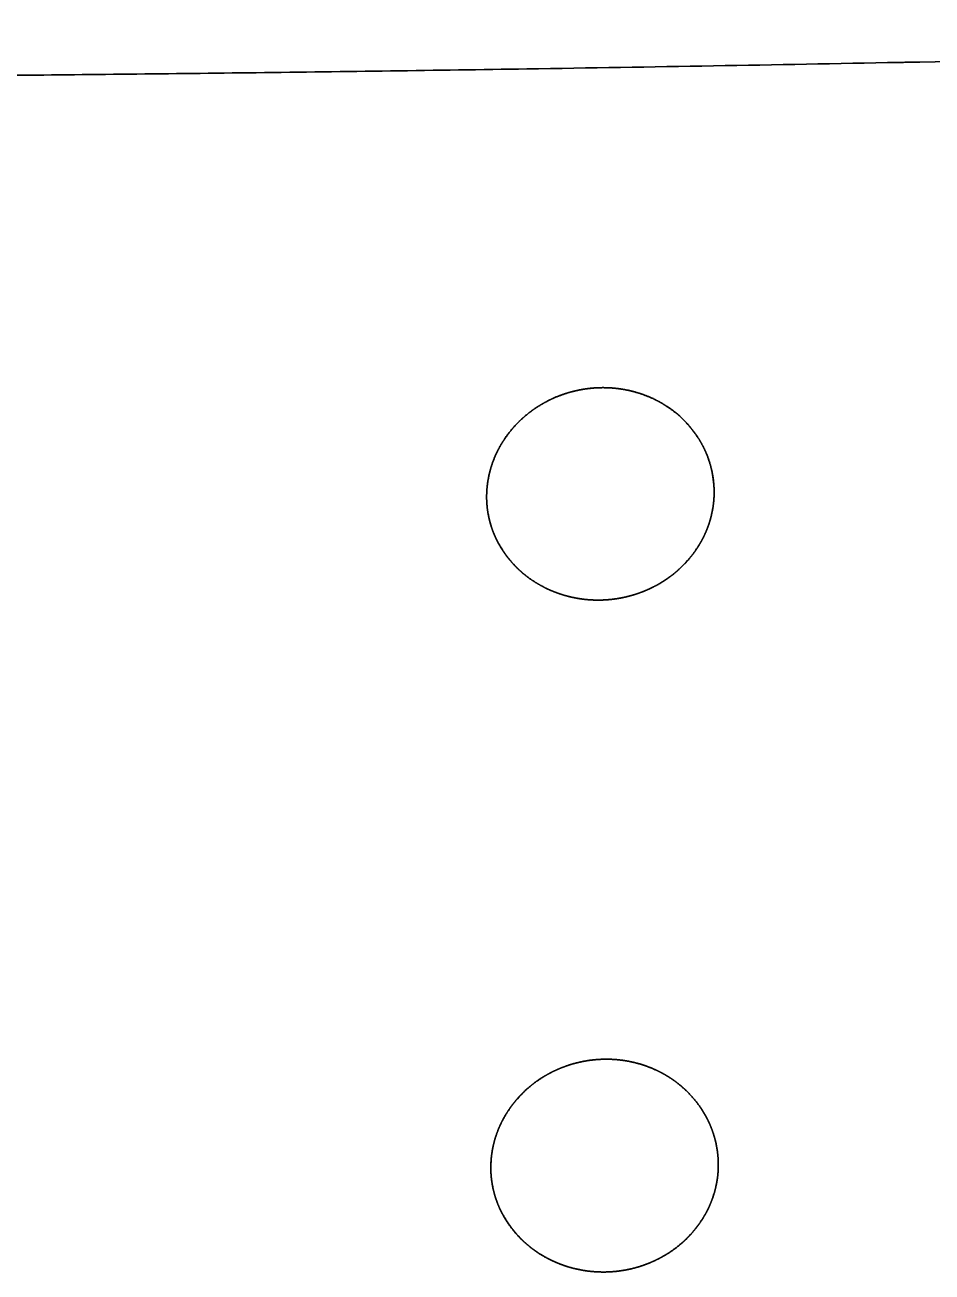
# Model space of a CAD drawing. Header units: millimetres. Extents: x 0 to 2809, y -1128 to 717.
# Drawn here: x 850.5 to 998.1, y 514.6 to 717.5 of the extents above; entities that cross this region are included whole.
import ezdxf

# ---------------------------------------------------------------- set-up
doc = ezdxf.new("R2010")
doc.units = ezdxf.units.MM
doc.layers.add('Blocks', color=7, linetype='Continuous')
doc.layers.add('Blocks$Inner', color=7, linetype='Continuous', lineweight=25, true_color=0x007f00)
doc.layers.add('Blocks$Outline', color=7, linetype='Continuous', lineweight=35, true_color=0xff3f3f)

# ---------------------------------------------------------------- blocks, each defined once
blk = doc.blocks.new('Balcony Lounge Bench w Arm Front')
at = {"layer": 'Blocks$Inner'}
for points, knots in [([(1236.887120311945, 717.2870996211786), (1225.267317590544, 716.9788683589504), (1213.644802445135, 716.6649492791003), (1202.013865640885, 716.3547333906972), (1178.782239544533, 715.735103528732), (1155.54465269663, 715.1246707800383), (1132.297271702573, 714.5350357559073), (1113.221652061093, 714.0512097784303), (1093.651998666464, 713.5697254509432), (1073.587414217538, 713.1010478465141), (1046.38177028417, 712.4655661569668), (1019.734923703349, 711.8888048074368), (993.6528505788556, 711.3830053055244), (993.3319271822256, 711.3767817628868), (993.0110012849655, 711.3705671803655), (992.6900729019217, 711.3643615859328), (972.6320522702554, 710.9766934314612), (952.4610228336787, 710.6218490880237), (932.1814940536133, 710.3071765283457), (917.2947819912843, 710.0761830057309), (902.6194123053829, 709.871120916865), (888.1575197986276, 709.692909067111), (874.1797986297861, 709.5206635920731), (860.575750361153, 709.3752683661296), (847.351155835011, 709.2519272835598), (847.1961005933044, 709.2504811385515), (847.041044819005, 709.2490375643683), (846.8859885185047, 709.2475965597696), (823.142221156817, 709.0269355620512), (799.1792883033668, 708.8648461915291), (775.4241437160126, 708.7617412919099), (754.6239236120746, 708.6714617064499), (733.6452264227628, 708.6249975124229), (712.8496366602558, 708.6246625319145)], [708.8279271934485, 708.8279271934485, 708.8279271934485, 708.8279271934485, 743.8933998740797, 743.8933998740797, 743.8933998740797, 813.9692769278035, 813.9692769278035, 813.9692769278035, 872.9392750968688, 872.9392750968688, 872.9392750968688, 953.1527063712934, 953.1527063712934, 953.1527063712934, 954.1182845534078, 954.1182845534078, 954.1182845534078, 1014.774209034223, 1014.774209034223, 1014.774209034223, 1058.878190319889, 1058.878190319889, 1058.878190319889, 1099.736773903261, 1099.736773903261, 1099.736773903261, 1100.202370743432, 1100.202370743432, 1100.202370743432, 1171.701614321663, 1171.701614321663, 1171.701614321663, 1234.280905030845, 1234.280905030845, 1234.280905030845, 1234.280905030845]), ([(962.6201213312961, 641.4269031019758), (962.620112157525, 641.976473085113), (962.592534754549, 642.5279796411851), (962.4794688927686, 643.6444758229118), (962.3931331718086, 644.2031340953508), (962.0508990897179, 645.8536592659548), (961.712075495936, 646.9222155761636), (961.0338995276361, 648.4802421955101), (960.7789541505772, 648.9921550888503), (960.2221148607096, 649.9794391542891), (959.9195165642777, 650.45689559335), (959.2671878076762, 651.3802598374423), (958.9174809470569, 651.826183227975), (958.1700223832268, 652.6858890153017), (957.7713072857987, 653.1005875685332), (956.5078382091378, 654.2896548480057), (955.5945900171973, 654.9914160279659), (954.1238201959168, 655.9118648223375), (953.6166830058173, 656.1964883303881), (952.5668315663897, 656.7206455178202), (952.0232057405774, 656.9602534928417), (950.3738332528483, 657.5954607009298), (949.2400678566664, 657.9137190833862), (947.4881726289095, 658.2348940507218), (946.8945681120895, 658.3158069328492), (945.6943958403463, 658.4227090317727), (945.0936086537586, 658.4482829520311), (944.4921260963783, 658.446361771712)], [177.1970611693083, 177.1970611693083, 177.1970611693083, 177.1970611693083, 178.9585203319024, 178.9585203319024, 180.7661941722061, 180.7661941722061, 184.3815418528133, 184.3815418528133, 186.1892156931169, 186.1892156931169, 187.9968895334206, 187.9968895334206, 189.804563373724, 189.804563373724, 191.6122372140276, 191.6122372140276, 195.2275848946351, 195.2275848946351, 197.0352587349388, 197.0352587349388, 198.8429325752426, 198.8429325752426, 202.45828025585, 202.45828025585, 204.2659540961537, 204.2659540961537, 206.0736279364574, 206.0736279364574, 206.0736279364574, 206.0736279364574]), ([(943.6317046031509, 623.8826343400215), (944.8732701527078, 623.8746161307645), (946.1061741294034, 623.981804159288), (947.3314027044653, 624.2050229370943), (947.9414266080166, 624.3161603958142), (948.5444296553469, 624.4553589308271), (949.1405958476971, 624.6226671426484), (949.7378977577355, 624.7902940825297), (950.3330737115502, 624.9880277123411), (950.9099722705214, 625.210442941112), (952.0607620986957, 625.6541139798428), (953.1526637592906, 626.1980521486257), (954.1873388857712, 626.8418088865328), (954.4459151351402, 627.0026904990627), (954.6999744230379, 627.1693038193589), (954.9495674451464, 627.3416500041494), (955.2000797548571, 627.5146309651464), (955.4470822559597, 627.6941361685676), (955.6878942639632, 627.8781794318274), (956.1675778178287, 628.2447829385128), (956.6261066520565, 628.6316471875361), (957.063947964798, 629.0388021213221), (957.9377065865883, 629.8513228301854), (958.7150442139427, 630.7303223733434), (959.3995258215145, 631.6758264328819), (959.5711447134017, 631.9128910335639), (959.7373920951468, 632.1550209967281), (959.8960545192022, 632.3989096218647), (960.0542892950289, 632.6421408857022), (960.2059051297001, 632.8884210439755), (960.3509749353216, 633.1377787117744), (960.639411986409, 633.633567549834), (960.9008415060016, 634.1394659422622), (961.1357532192524, 634.6556100648268), (961.3705409279028, 635.1714817265347), (961.5776040368146, 635.6948763507862), (961.7574073582218, 636.2259841007581), (961.8477714499131, 636.4929039164781), (961.931057576192, 636.7612477522489), (962.0073257680851, 637.0310610076194), (962.0837488095603, 637.3014220728619), (962.1534675289295, 637.5747034720989), (962.2156150088158, 637.847335984854), (962.4630354665896, 638.9327357666843), (962.5960867607828, 640.0229657640375), (962.6171730125898, 641.1200988453711), (962.619219206139, 641.2265637899654), (962.6201222178424, 641.3288419877572), (962.6201213312961, 641.4269031019758)], [147.1790415086671, 147.1790415086671, 147.1790415086671, 147.1790415086671, 150.9082826268252, 150.9082826268252, 150.9082826268252, 152.7676458240798, 152.7676458240798, 152.7676458240798, 154.639176519309, 154.639176519309, 154.639176519309, 158.3498728036855, 158.3498728036855, 158.3498728036855, 159.2788941778976, 159.2788941778976, 159.2788941778976, 160.2130611819632, 160.2130611819632, 160.2130611819632, 162.0696542812669, 162.0696542812669, 162.0696542812669, 165.7692183105517, 165.7692183105517, 165.7692183105517, 166.7007093679837, 166.7007093679837, 166.7007093679837, 167.6275428588669, 167.6275428588669, 167.6275428588669, 169.4696703578914, 169.4696703578914, 169.4696703578914, 171.3108484330057, 171.3108484330057, 171.3108484330057, 172.23650323621, 172.23650323621, 172.23650323621, 173.1660922924084, 173.1660922924084, 173.1660922924084, 176.8527274313451, 176.8527274313451, 176.8527274313451, 177.1970611693083, 177.1970611693083, 177.1970611693083, 177.1970611693083]), ([(925.6201081378385, 640.6882276780234), (925.6201287067597, 639.6816741232324), (925.7128197178754, 638.7020322352982), (925.8973598107877, 637.7314490187491), (925.9483930844435, 637.4630410098653), (926.0067606934608, 637.1943732018881), (926.0717559943987, 636.9287172813529), (926.13653808257, 636.6639328274177), (926.2081722403018, 636.4008001097209), (926.2866804757359, 636.139275287449), (926.4430230674916, 635.6184704534571), (926.6260423361637, 635.1058037254224), (926.8359620898009, 634.6010675283796), (927.0462105191946, 634.0955410552997), (927.282479214191, 633.6002849952929), (927.5450956449131, 633.1151218521263), (927.6772735110717, 632.8709336692773), (927.8158976738268, 632.6297523608082), (927.9610273173166, 632.3915437661053), (928.1064265263085, 632.1528927199688), (928.2589898045662, 631.9162818990771), (928.4171606762939, 631.6841959748999), (929.0475006920606, 630.7592908801162), (929.7706614581184, 629.8972703901491), (930.5903887024651, 629.0979863441535), (931.0015535266357, 628.697075569864), (931.4339665967927, 628.3152342569156), (931.8882107824938, 627.95246025503), (932.343050247011, 627.5892108443586), (932.8194855570146, 627.2455395989091), (933.3136791540965, 626.9246918851495), (934.3004640856598, 626.2840367023709), (935.3500587473536, 625.7376595734095), (936.4654192682574, 625.2872350223879), (937.0243696000689, 625.0615098442686), (937.6034446335798, 624.8592565394611), (938.1869375334936, 624.6862996658201), (938.769098034878, 624.5137377369756), (939.3603230574736, 624.3683961162824), (939.9608940904182, 624.2504862279857), (941.1665947558577, 624.0137714632292), (942.3897186804861, 623.8906546298422), (943.6317046031509, 623.8826343400215)], [117.7966424881412, 117.7966424881412, 117.7966424881412, 117.7966424881412, 121.1533149979701, 121.1533149979701, 121.1533149979701, 122.0844969982978, 122.0844969982978, 122.0844969982978, 123.0107064796649, 123.0107064796649, 123.0107064796649, 124.8546306990416, 124.8546306990416, 124.8546306990416, 126.7013993916289, 126.7013993916289, 126.7013993916289, 127.6311802219141, 127.6311802219141, 127.6311802219141, 128.5643502761902, 128.5643502761902, 128.5643502761902, 132.2701314173521, 132.2701314173521, 132.2701314173521, 134.131370356656, 134.131370356656, 134.131370356656, 135.9979400210498, 135.9979400210498, 135.9979400210498, 139.7140544171125, 139.7140544171125, 139.7140544171125, 141.5878027622876, 141.5878027622876, 141.5878027622876, 143.4486197938053, 143.4486197938053, 143.4486197938053, 147.1790415086671, 147.1790415086671, 147.1790415086671, 147.1790415086671]), ([(945.0169433421506, 549.1851700884945), (944.9033783217026, 549.1848094248514), (944.7897987283037, 549.183463444692), (944.6762046355907, 549.1811302184142), (944.1815996620244, 549.1709828164167), (943.6867193985527, 549.1421589386518), (942.5826782184231, 549.0357532640191), (941.9792013448714, 548.9489419816673), (940.1954173847625, 548.6082749331399), (939.0367372381334, 548.2744974462657), (937.3450731228113, 547.6118623067814), (936.7867440157097, 547.362411054346), (935.7090957104629, 546.8188233850997), (935.1872670889534, 546.523957127014), (934.1768984955743, 545.8890364052204), (933.6883595575018, 545.5489805290781), (932.744840040421, 544.8233099954559), (932.2888378121024, 544.4367401511226), (930.9795890388741, 543.2122312416213), (930.2047816944723, 542.3298253440626), (929.1840438285326, 540.9107316739064), (928.8675510223948, 540.4216681317048), (928.4293153712679, 539.663410769761), (928.2889695779122, 539.4058057810253), (928.0228864886922, 538.8864319451932), (927.897134240342, 538.6247526032384), (927.30411448003, 537.3065747270957), (926.9430536311411, 536.2210125423262), (926.6326889278607, 534.8252854853199), (926.5777274562606, 534.5441839038467), (926.4822691409681, 533.9779967014474), (926.4417211711516, 533.692232514808), (926.3431516787605, 532.837540776567), (926.307665474149, 532.2692125292815), (926.3008924374299, 531.6426033818716), (926.3005703663366, 531.5829337969117), (926.3005718280183, 531.5232796638011)], [131.0938621494744, 131.0938621494744, 131.0938621494744, 131.0938621494744, 131.5909442456591, 131.5909442456591, 131.5909442456591, 133.7508921709843, 133.7508921709843, 136.4069073944604, 136.4069073944604, 141.7189378414126, 141.7189378414126, 144.3749530648886, 144.3749530648886, 147.0309682883647, 147.0309682883647, 149.686983511841, 149.686983511841, 152.3429987353171, 152.3429987353171, 157.6550291822692, 157.6550291822692, 160.3110444057453, 160.3110444057453, 161.6390520174837, 161.6390520174837, 162.9670596292218, 162.9670596292218, 168.279090076174, 168.279090076174, 169.607097687912, 169.607097687912, 170.93510529965, 170.93510529965, 173.5911205231261, 173.5911205231261, 173.8707423564457, 173.8707423564457, 173.8707423564457, 173.8707423564457]), ([(944.5170400447423, 514.5584141012514), (945.7589501724397, 514.5530203469971), (946.989982915391, 514.6629479276162), (948.2111945282231, 514.8885559809787), (948.8192575940484, 515.0008902588052), (949.4197894427089, 515.14119402703), (950.0129915373727, 515.3094627891405), (950.6073114194187, 515.4780486248055), (951.1989315433857, 515.6765823501482), (951.7719439819193, 515.8996102994643), (952.9150214784822, 516.3445190184066), (953.9977680499978, 516.888975624679), (955.0220741179, 517.5322704546743), (955.278105789821, 517.6930659981372), (955.5295626119332, 517.8595408605397), (955.7764979008643, 518.0316933356953), (956.0243249550367, 518.2044675105462), (956.2686158328397, 518.3837377826239), (956.5066532967321, 518.5674677476636), (956.9807982072234, 518.9334379878164), (957.4336815873612, 519.319485455555), (957.8657788246273, 519.7256262614683), (958.7281849166611, 520.5362269203906), (959.494293930944, 521.4129216205511), (960.1675735140088, 522.3556785202127), (960.3364141205748, 522.592096868233), (960.4998792870574, 522.8335568650291), (960.6558135501982, 523.0767957761018), (960.8113245443456, 523.3193744378732), (960.9602504567847, 523.5650120007922), (961.1026581393344, 523.8137350596953), (961.3858126798987, 524.3082804536716), (961.6421299520771, 524.8130471517252), (961.8720424325766, 525.3281535840943), (962.1018385538591, 525.8429993199461), (962.3040936843863, 526.3655704639132), (962.4792008017721, 526.8960308935457), (962.567204355917, 527.1626243012724), (962.6481698992138, 527.4307067154114), (962.7221470065742, 527.7003189878524), (962.7962820878965, 527.9705070021591), (962.8637299535949, 528.2436774414527), (962.9236486609407, 528.516281706532), (963.1621649295812, 529.6014278153561), (963.2868903807612, 530.6929227812361), (963.2995241996578, 531.792496906528), (963.3001316817463, 531.8453686146822), (963.300582839096, 531.9067882998934), (963.3005824378379, 531.9767375251286)], [203.3456058875158, 203.3456058875158, 203.3456058875158, 203.3456058875158, 207.0677079222111, 207.0677079222111, 207.0677079222111, 208.9236328262206, 208.9236328262206, 208.9236328262206, 210.7915930610918, 210.7915930610918, 210.7915930610918, 214.4954930545115, 214.4954930545115, 214.4954930545115, 215.4229693630836, 215.4229693630836, 215.4229693630836, 216.3555600668788, 216.3555600668788, 216.3555600668788, 218.2089013692731, 218.2089013692731, 218.2089013692731, 221.9026461156636, 221.9026461156636, 221.9026461156636, 222.832761019943, 222.832761019943, 222.832761019943, 223.7582317841261, 223.7582317841261, 223.7582317841261, 225.5977526837323, 225.5977526837323, 225.5977526837323, 227.4363677526957, 227.4363677526957, 227.4363677526957, 228.3607125617644, 228.3607125617644, 228.3607125617644, 229.2890706838239, 229.2890706838239, 229.2890706838239, 232.9706643167546, 232.9706643167546, 232.9706643167546, 233.1766314219879, 233.1766314219879, 233.1766314219879, 233.1766314219879]), ([(926.3005718280183, 531.5232796638011), (926.300597533871, 530.4891066506207), (926.4011034401046, 529.4650360337473), (926.6020791992232, 528.4492836916143), (926.6553647377877, 528.1799730501771), (926.7160355760097, 527.9102798571148), (926.7833377320785, 527.6436131974988), (926.8504313768208, 527.3777727078195), (926.9244064520462, 527.1135381490967), (927.0052933894622, 526.8508663168759), (927.1663408111817, 526.3278817326172), (927.3541751864141, 525.8128996533778), (927.5690785346924, 525.3057192375272), (927.7842619930816, 524.7978777507014), (928.0255737317748, 524.3002409034743), (928.2933876975112, 523.8126395448344), (928.4281553437577, 523.567271879896), (928.569395110866, 523.324908967119), (928.7171709984541, 523.0855176130317), (928.8652525162579, 522.8456311495465), (929.0206242520617, 522.6076579360379), (929.1815349192293, 522.3743568483951), (929.8228677757397, 521.4445014472549), (930.5571711918637, 520.5780368792657), (931.3882842014536, 519.7748530504978), (931.8049951668181, 519.372145470672), (932.2428882853237, 518.9887122195869), (932.7025353601675, 518.6245507462954), (932.9332182391372, 518.4417891849516), (933.1700421587993, 518.263436458743), (933.4108155149552, 518.0912016081347), (933.6506061326036, 517.9196697498446), (933.8950861194098, 517.7535973619451), (934.1443208809033, 517.5929941499708), (935.1414578195509, 516.9504537829271), (936.2004136078685, 516.403294546777), (937.3239011750265, 515.9530083954414), (937.8869012474352, 515.7273618077816), (938.4696482184663, 515.5254521087045), (939.0563814648158, 515.3530282359425), (939.6418035076422, 515.1809896878476), (940.2358393238464, 515.0363824473097), (940.8387478657896, 514.9193707488012), (942.0490355308575, 514.6844797072554), (943.2746977792813, 514.5638091179426), (944.5170400447423, 514.5584141012514)], [173.8707423564457, 173.8707423564457, 173.8707423564457, 173.8707423564457, 177.3652081411983, 177.3652081411983, 177.3652081411983, 178.2951359989609, 178.2951359989609, 178.2951359989609, 179.2201964525707, 179.2201964525707, 179.2201964525707, 181.0614483767524, 181.0614483767524, 181.0614483767524, 182.9050565701369, 182.9050565701369, 182.9050565701369, 183.8330749153241, 183.8330749153241, 183.8330749153241, 184.7648435012183, 184.7648435012183, 184.7648435012183, 188.464669580953, 188.464669580953, 188.464669580953, 190.3222544341338, 190.3222544341338, 190.3222544341338, 191.2563885686653, 191.2563885686653, 191.2563885686653, 192.1852319993178, 192.1852319993178, 192.1852319993178, 195.8945895959261, 195.8945895959261, 195.8945895959261, 197.7648149984549, 197.7648149984549, 197.7648149984549, 199.6222580980067, 199.6222580980067, 199.6222580980067, 203.3456058875158, 203.3456058875158, 203.3456058875158, 203.3456058875158])]:
    blk.add_open_spline(points, degree=3, knots=knots, dxfattribs=at)
for points, weights, knots in [([(944.4921260963783, 658.446361771712), (944.2932502052591, 658.4457339590086), (944.094297499949, 658.4420957754782), (943.8952683939788, 658.4354338532503), (943.2933956167799, 658.4153019601181), (942.6887760139289, 658.367294552525), (941.4898413873198, 658.2165683955391), (940.8969789080475, 658.1142073968986), (939.142005200858, 657.7294401973559), (938.0010116288868, 657.3689982880569), (936.3328565943884, 656.6675567701895), (935.7873700336895, 656.4080145765474), (934.7337243366892, 655.8457621558446), (934.2232382497205, 655.5422035768643), (933.234438361138, 654.8909032132651), (932.7563215936862, 654.5432431376939), (931.8318771014492, 653.8022083212309), (931.3844758312298, 653.4074443516402), (930.1124320780982, 652.1724926206407), (929.3594136689862, 651.2848915674913), (928.3680559359964, 649.8598096632195), (928.060885304647, 649.3690202393009), (927.4942401449553, 648.3544932775876), (927.2379704568557, 647.8360234539978), (926.5545244417481, 646.2619915562318), (926.2096166028678, 645.1823478667029), (925.8584890599195, 643.5171750521549), (925.7692659677377, 642.9514943685208), (925.6508793545545, 641.8258057491985), (925.6212048134075, 641.2644011711927), (925.6201081378385, 640.6882276780234)], [1, 0.999999999998977, 0.999999999998971, 1, 1, 1, 1, 1, 1, 1, 1, 1, 1, 1, 1, 1, 1, 1, 1, 1, 1, 1, 1, 1, 1, 1, 1, 1, 1, 1, 1], [206.0736279364574, 206.0736279364574, 206.0736279364574, 206.0736279364574, 206.6728964836983, 206.6728964836983, 206.6728964836983, 208.4804131401336, 208.4804131401336, 210.2879297965689, 210.2879297965689, 213.9029631094396, 213.9029631094396, 215.7104797658748, 215.7104797658748, 217.5179964223101, 217.5179964223101, 219.3255130787454, 219.3255130787454, 221.1330297351806, 221.1330297351806, 224.7480630480511, 224.7480630480511, 226.5555797044863, 226.5555797044863, 228.3630963609214, 228.3630963609214, 231.978129673792, 231.978129673792, 233.7856463302272, 233.7856463302272, 235.5931629866621, 235.5931629866621, 235.5931629866621, 235.5931629866621]), ([(963.3005824378411, 531.9767375251272), (963.3005793975128, 532.483180062009), (963.2773212399788, 532.990723485214), (963.2301734494652, 533.4993825238195), (963.2036225317775, 533.7858299717469), (963.1694526327796, 534.0723814361819), (963.1280821854815, 534.3561258759444), (963.0867117381822, 534.6398703156092), (963.038077701206, 534.9215964032072), (962.9822978920207, 535.2013345374457), (962.7591786553694, 536.3202870734733), (962.4227432945329, 537.4077108737803), (961.9722146487773, 538.4632746659631), (961.746950326136, 538.9910565614773), (961.4913249838531, 539.5134190642674), (961.2113218162403, 540.0177509778822), (960.931318648836, 540.5220828911196), (960.6266887262224, 541.0098235651849), (960.2979993617131, 541.4813517964261), (959.6406206334751, 542.4244082578132), (958.8877105370648, 543.3030858605239), (958.0353630762552, 544.1147854437867), (957.183015616815, 544.92648502576), (956.2575599733516, 545.6457885045261), (955.2647690847914, 546.2740770924974), (954.7683736411238, 546.5882213861248), (954.2547864032373, 546.8796653665812), (953.723623737254, 547.147922630454), (953.1924610716866, 547.4161798941241), (952.6413764710242, 547.6618960338686), (952.084045374454, 547.8790001918233), (950.969383182505, 548.3132085072681), (949.8208117779368, 548.6393703020233), (948.6386546415475, 548.8587485034002), (948.0475760739097, 548.9684376039886), (947.4470393769392, 549.051330888947), (946.8398282198198, 549.1061191191535), (946.2326170564368, 549.1609073499172), (945.624987681997, 549.1871194891453), (945.0169433421506, 549.1851700884945)], [1.000000123633748, 1.000000123889416, 1.000000124154154, 1.00000012442888, 1.00000012458359, 1.00000012474136, 1.00000012490067, 1.00000012505998, 1.00000012522125, 1.00000012538456, 1.00000012603779, 1.00000012672345, 1.00000012744696, 1.00000012780871, 1.00000012818199, 1.00000012855825, 1.00000012893452, 1.0000001293146, 1.00000012969857, 1.00000013046652, 1.00000013125019, 1.0000001320491, 1.00000013284801, 1.00000013363726, 1.00000013441041, 1.00000013479699, 1.0000001351797, 1.00000013555763, 1.00000013593556, 1.00000013631008, 1.00000013667097, 1.00000013739274, 1.00000013806742, 1.00000013868708, 1.00000013899691, 1.00000013929336, 1.00000013957331, 1.00000009306844, 1.00000004654425, 1], [233.1766314219879, 233.1766314219879, 233.1766314219879, 233.1766314219879, 234.7978077003327, 234.7978077003327, 234.7978077003327, 235.7161207925209, 235.7161207925209, 235.7161207925209, 236.6291300396805, 236.6291300396805, 236.6291300396805, 240.2716340150955, 240.2716340150955, 240.2716340150955, 242.1070325928261, 242.1070325928261, 242.1070325928261, 243.9299323737447, 243.9299323737447, 243.9299323737447, 247.5814207297554, 247.5814207297554, 247.5814207297554, 251.2337014326451, 251.2337014326451, 251.2337014326451, 253.0546632957831, 253.0546632957831, 253.0546632957831, 254.8888862293919, 254.8888862293919, 254.8888862293919, 258.5279108386918, 258.5279108386918, 258.5279108386918, 260.3562706171276, 260.3562706171276, 260.3562706171276, 262.1877242989489, 262.1877242989489, 262.1877242989489, 262.1877242989489])]:
    blk.add_rational_spline(points, weights, degree=3, knots=knots, dxfattribs=at)
at = {"layer": 'Blocks$Outline'}
blk.add_open_spline([(1274.237480637985, 546.6535280076241), (1273.576700281872, 600.7155550909774), (1272.915919925767, 654.7775821743198), (1272.255139569654, 708.8396092576768), (1272.252255719752, 709.1090895391244), (1272.246516830044, 709.6434580004789), (1272.238041294975, 710.4267743295168), (1272.22974487946, 711.1871242600027), (1272.221673112141, 711.9202199090505), (1272.21387044829, 712.621641953825), (1272.206379407737, 713.2880985647789), (1272.199241993872, 713.9152145890766), (1272.192494450788, 714.4999405941926), (1272.186175907565, 715.0399680640112), (1272.180320420852, 715.5308608945998), (1272.174954389706, 715.9712570197444), (1272.170112041389, 716.3593552614257), (1272.165819108355, 716.6915624403482), (1272.162093659277, 716.9673969430551), (1272.158963687587, 717.1849840188261), (1272.156445079254, 717.342614442452), (1272.155181903934, 717.4071952535378), (1272.153882726205, 717.4482015464091), (1266.311503334298, 717.4655527230498), (1260.470209064308, 717.464236379692), (1254.629381285144, 717.4568768156678), (1251.616859177531, 717.4530658546391), (1248.823127789259, 717.4608354707452), (1245.810148908564, 717.43745464323), (1242.841448928561, 717.4144027045659), (1239.841674858111, 717.3654716849232), (1236.887120311945, 717.2870996211786), (1225.267317590544, 716.9788683589504), (1213.644802445135, 716.6649492791003), (1202.013865640885, 716.3547333906972), (1178.782239544533, 715.735103528732), (1155.54465269663, 715.1246707800383), (1132.297271702573, 714.5350357559073), (1113.221652061093, 714.0512097784303), (1093.651998666464, 713.5697254509432), (1073.587414217538, 713.1010478465141), (1046.38177028417, 712.4655661569668), (1019.734923703349, 711.8888048074368), (993.6528505788556, 711.3830053055244), (993.3319271822256, 711.3767817628868), (993.0110012849655, 711.3705671803655), (992.6900729019217, 711.3643615859328), (972.6320522702554, 710.9766934314612), (952.4610228336787, 710.6218490880237), (932.1814940536133, 710.3071765283457), (917.2947819912843, 710.0761830057309), (902.6194123053829, 709.871120916865), (888.1575197986276, 709.692909067111), (874.1797986297861, 709.5206635920731), (860.575750361153, 709.3752683661296), (847.351155835011, 709.2519272835598), (847.1961005933044, 709.2504811385515), (847.041044819005, 709.2490375643683), (846.8859885185047, 709.2475965597696), (823.142221156817, 709.0269355620512), (799.1792883033668, 708.8648461915291), (775.4241437160126, 708.7617412919099), (754.6239236120746, 708.6714617064499), (733.6452264227628, 708.6249975124229), (712.8496366602558, 708.6246625319145), (692.0540468977488, 708.6249975124229), (671.0753497084406, 708.6714617064499), (650.2751296044989, 708.7617412919099), (626.5199850171448, 708.8648461915291), (602.5570521636946, 709.0269355620512), (578.8132848020068, 709.2475965597696), (578.6582285015065, 709.2490375643683), (578.5031727272071, 709.2504811385515), (578.3481174855006, 709.2519272835598), (565.1235229593585, 709.3752683661296), (551.5194746907255, 709.5206635920731), (537.541753521884, 709.692909067111), (523.0798610151287, 709.871120916865), (508.4044913292273, 710.0761830057309), (493.5177792668983, 710.3071765283457), (473.2382504868328, 710.6218490880237), (453.0672210502562, 710.9766934314612), (433.0092004185935, 711.3643615859328), (432.6882720355461, 711.3705671803655), (432.3673461382859, 711.3767817628868), (432.046422741656, 711.3830053055244), (405.9643496171666, 711.8888048074368), (379.3175030363418, 712.4655661569668), (352.1118591029735, 713.1010478465141), (332.0472746540472, 713.5697254509432), (312.4776212594188, 714.0512097784303), (293.402001617942, 714.5350357559073), (270.1546206238818, 715.1246707800383), (246.9170337759788, 715.735103528732), (223.6854076796262, 716.3547333906972), (212.0544708753769, 716.6649492791003), (200.4319557299677, 716.9788683589504), (188.8121530085664, 717.2870996211786), (185.8575984624003, 717.3654716849232), (182.857824391951, 717.4144027045659), (179.8891244119477, 717.43745464323), (176.8761455312524, 717.4608354707452), (174.0824141429803, 717.4530658546391), (171.069892035368, 717.4568768156678), (165.2290642562039, 717.464236379692), (159.3877699862169, 717.4655527230498), (153.5453905943104, 717.4482015464091), (153.5440914165774, 717.4071952535378), (153.5428282412577, 717.342614442452), (153.5403096329246, 717.1849840188261), (153.5371796612344, 716.9673969430551), (153.5334542121564, 716.6915624403482), (153.5291612791225, 716.3593552614257), (153.5243189308057, 715.9712570197444), (153.5189528996634, 715.5308608945998), (153.5130974129497, 715.0399680640112), (153.506778869727, 714.4999405941926), (153.5000313266428, 713.9152145890766), (153.4928939127749, 713.2880985647789), (153.4854028722257, 712.621641953825), (153.4776002083709, 711.9202199090505), (153.4695284410518, 711.1871242600027), (153.4612320255364, 710.4267743295168), (153.4527564904711, 709.6434580004789), (153.4470176007599, 709.1090895391244), (153.4441337508579, 708.8396092576768), (152.7833533947487, 654.7775821743235), (152.1225730386395, 600.7155550909702), (151.4617926825267, 546.6535280076168)], degree=3, knots=[489.1435868576591, 489.1435868576591, 489.1435868576591, 489.1435868576591, 656.5378790012626, 656.5378790012626, 656.5378790012626, 657.5378790012626, 658.5378790012626, 659.5378790012626, 660.5378790012626, 661.5378790012626, 662.5378790012626, 663.5378790012626, 664.5378790012626, 665.5378790012626, 666.5378790012626, 667.5378790012626, 668.5378790012626, 669.5378790012626, 670.5378790012626, 671.5378790012626, 672.5378790012626, 673.5378790012626, 673.5378790012626, 673.5378790012626, 691.0616532733974, 691.0616532733974, 691.0616532733974, 699.8823301364711, 699.8823301364711, 699.8823301364711, 708.8279271934485, 708.8279271934485, 708.8279271934485, 743.8933998740797, 743.8933998740797, 743.8933998740797, 813.9692769278035, 813.9692769278035, 813.9692769278035, 872.9392750968688, 872.9392750968688, 872.9392750968688, 953.1527063712934, 953.1527063712934, 953.1527063712934, 954.1182845534078, 954.1182845534078, 954.1182845534078, 1014.774209034223, 1014.774209034223, 1014.774209034223, 1058.878190319889, 1058.878190319889, 1058.878190319889, 1099.736773903261, 1099.736773903261, 1099.736773903261, 1100.202370743432, 1100.202370743432, 1100.202370743432, 1171.701614321663, 1171.701614321663, 1171.701614321663, 1234.280905030845, 1234.280905030845, 1234.280905030845, 1296.860195740027, 1296.860195740027, 1296.860195740027, 1368.359439318258, 1368.359439318258, 1368.359439318258, 1368.825036158428, 1368.825036158428, 1368.825036158428, 1409.683619741801, 1409.683619741801, 1409.683619741801, 1453.787601027467, 1453.787601027467, 1453.787601027467, 1514.443525508282, 1514.443525508282, 1514.443525508282, 1515.409103690396, 1515.409103690396, 1515.409103690396, 1595.622534964821, 1595.622534964821, 1595.622534964821, 1654.592533133886, 1654.592533133886, 1654.592533133886, 1724.66841018761, 1724.66841018761, 1724.66841018761, 1759.733882868241, 1759.733882868241, 1759.733882868241, 1768.679479925219, 1768.679479925219, 1768.679479925219, 1777.500156788293, 1777.500156788293, 1777.500156788293, 1795.023931060427, 1795.023931060427, 1795.023931060427, 1796.023931060427, 1797.023931060427, 1798.023931060427, 1799.023931060427, 1800.023931060427, 1801.023931060427, 1802.023931060427, 1803.023931060427, 1804.023931060427, 1805.023931060427, 1806.023931060427, 1807.023931060427, 1808.023931060427, 1809.023931060427, 1810.023931060427, 1811.023931060427, 1812.023931060427, 1812.023931060427, 1812.023931060427, 1979.418223204042, 1979.418223204042, 1979.418223204042, 1979.418223204042], dxfattribs=at)
for points, weights, knots in [([(925.6201081378422, 640.6882276780234), (925.6212048134075, 641.2644011711927), (925.6508793545545, 641.8258057491985), (925.7692659677377, 642.9514943685208), (925.8584890599195, 643.5171750521549), (926.2096166028678, 645.1823478667029), (926.5545244417481, 646.2619915562318), (927.2379704568557, 647.8360234539978), (927.4942401449553, 648.3544932775876), (928.060885304647, 649.3690202393009), (928.3680559359964, 649.8598096632195), (929.3594136689862, 651.2848915674913), (930.1124320780982, 652.1724926206407), (931.3844758312298, 653.4074443516402), (931.8318771014492, 653.8022083212309), (932.7563215936862, 654.5432431376939), (933.234438361138, 654.8909032132651), (934.2232382497205, 655.5422035768643), (934.7337243366892, 655.8457621558446), (935.7873700336895, 656.4080145765474), (936.3328565943884, 656.6675567701895), (938.0010116288868, 657.3689982880569), (939.142005200858, 657.7294401973559), (940.8969789080475, 658.1142073968986), (941.4898413873198, 658.2165683955391), (942.6887760139289, 658.367294552525), (943.2933956167799, 658.4153019601181), (943.8952683939788, 658.4354338532503), (944.094297499949, 658.4420957754782), (944.2932502052591, 658.4457339590086), (944.4921260963783, 658.446361771712), (945.0936086537586, 658.4482829520311), (945.6943958403463, 658.4227090317727), (946.8945681120895, 658.3158069328492), (947.4881726289095, 658.2348940507218), (949.2400678566664, 657.9137190833862), (950.3738332528483, 657.5954607009298), (952.0232057405774, 656.9602534928417), (952.5668315663897, 656.7206455178202), (953.6166830058173, 656.1964883303881), (954.1238201959168, 655.9118648223375), (955.5945900171973, 654.9914160279659), (956.5078382091378, 654.2896548480057), (957.7713072857987, 653.1005875685332), (958.1700223832268, 652.6858890153017), (958.9174809470569, 651.826183227975), (959.2671878076762, 651.3802598374423), (959.9195165642777, 650.45689559335), (960.2221148607096, 649.9794391542891), (960.7789541505772, 648.9921550888503), (961.0338995276361, 648.4802421955101), (961.712075495936, 646.9222155761636), (962.0508990897179, 645.8536592659548), (962.3931331718086, 644.2031340953508), (962.4794688927686, 643.6444758229118), (962.592534754549, 642.5279796411851), (962.620112157525, 641.976473085113), (962.6201213312961, 641.4269031019758), (962.6201222178424, 641.3288419877572), (962.619219206139, 641.2265637899654), (962.6171730125898, 641.1200988453711), (962.5960867607828, 640.0229657640375), (962.4630354665896, 638.9327357666843), (962.2156150088158, 637.847335984854), (962.1534675289295, 637.5747034720989), (962.0837488095603, 637.3014220728619), (962.0073257680851, 637.0310610076194), (961.931057576192, 636.7612477522489), (961.8477714499131, 636.4929039164781), (961.7574073582218, 636.2259841007581), (961.5776040368146, 635.6948763507862), (961.3705409279028, 635.1714817265347), (961.1357532192524, 634.6556100648268), (960.9008415060016, 634.1394659422622), (960.639411986409, 633.633567549834), (960.3509749353216, 633.1377787117744), (960.2059051297001, 632.8884210439755), (960.0542892950289, 632.6421408857022), (959.8960545192022, 632.3989096218647), (959.7373920951468, 632.1550209967281), (959.5711447134017, 631.9128910335639), (959.3995258215145, 631.6758264328819), (958.7150442139427, 630.7303223733434), (957.9377065865883, 629.8513228301854), (957.063947964798, 629.0388021213221), (956.6261066520565, 628.6316471875361), (956.1675778178287, 628.2447829385128), (955.6878942639632, 627.8781794318274), (955.4470822559597, 627.6941361685676), (955.2000797548571, 627.5146309651464), (954.9495674451464, 627.3416500041494), (954.6999744230379, 627.1693038193589), (954.4459151351402, 627.0026904990627), (954.1873388857712, 626.8418088865328), (953.1526637592906, 626.1980521486257), (952.0607620986957, 625.6541139798428), (950.9099722705214, 625.210442941112), (950.3330737115502, 624.9880277123411), (949.7378977577355, 624.7902940825297), (949.1405958476971, 624.6226671426484), (948.5444296553469, 624.4553589308271), (947.9414266080166, 624.3161603958142), (947.3314027044653, 624.2050229370943), (946.1061741294034, 623.981804159288), (944.8732701527078, 623.8746161307645), (943.6317046031509, 623.8826343400215), (942.3897186804861, 623.8906546298422), (941.1665947558577, 624.0137714632292), (939.9608940904182, 624.2504862279857), (939.3603230574736, 624.3683961162824), (938.769098034878, 624.5137377369756), (938.1869375334936, 624.6862996658201), (937.6034446335798, 624.8592565394611), (937.0243696000689, 625.0615098442686), (936.4654192682574, 625.2872350223879), (935.3500587473536, 625.7376595734095), (934.3004640856598, 626.2840367023709), (933.3136791540965, 626.9246918851495), (932.8194855570146, 627.2455395989091), (932.343050247011, 627.5892108443586), (931.8882107824938, 627.95246025503), (931.4339665967927, 628.3152342569156), (931.0015535266357, 628.697075569864), (930.5903887024651, 629.0979863441535), (929.7706614581184, 629.8972703901491), (929.0475006920606, 630.7592908801162), (928.4171606762939, 631.6841959748999), (928.2589898045662, 631.9162818990771), (928.1064265263085, 632.1528927199688), (927.9610273173166, 632.3915437661053), (927.8158976738268, 632.6297523608082), (927.6772735110717, 632.8709336692773), (927.5450956449131, 633.1151218521263), (927.282479214191, 633.6002849952929), (927.0462105191946, 634.0955410552997), (926.8359620898009, 634.6010675283796), (926.6260423361637, 635.1058037254224), (926.4430230674916, 635.6184704534571), (926.2866804757359, 636.139275287449), (926.2081722403018, 636.4008001097209), (926.13653808257, 636.6639328274177), (926.0717559943987, 636.9287172813529), (926.0067606934608, 637.1943732018881), (925.9483930844435, 637.4630410098653), (925.8973598107877, 637.7314490187491), (925.7128197178754, 638.7020322352982), (925.6201287067597, 639.6816741232324), (925.6201081378422, 640.6882276780234)], [1, 1, 1, 1, 1, 1, 1, 1, 1, 1, 1, 1, 1, 1, 1, 1, 1, 1, 1, 1, 1, 1, 1, 1, 1, 1, 1, 1, 0.999999999998971, 0.999999999998977, 1, 1, 1, 1, 1, 1, 1, 1, 1, 1, 1, 1, 1, 1, 1, 1, 1, 1, 1, 1, 1, 1, 1, 1, 1, 1, 1, 1, 1, 1, 1, 1, 1, 1, 1, 1, 1, 1, 1, 1, 1, 1, 1, 1, 1, 1, 1, 1, 1, 1, 1, 1, 1, 1, 1, 1, 1, 1, 1, 1, 1, 1, 1, 1, 1, 1, 1, 1, 1, 1, 1, 1, 1, 1, 1, 1, 1, 1, 1, 1, 1, 1, 1, 1, 1, 1, 1, 1, 1, 1, 1, 1, 1, 1, 1, 1, 1, 1, 1, 1, 1, 1, 1, 1, 1, 1, 1, 1, 1, 1, 1, 1, 1, 1, 1, 1, 1, 1], [-235.5931629866621, -235.5931629866621, -235.5931629866621, -235.5931629866621, -233.7856463302272, -233.7856463302272, -231.978129673792, -231.978129673792, -228.3630963609214, -228.3630963609214, -226.5555797044863, -226.5555797044863, -224.7480630480511, -224.7480630480511, -221.1330297351806, -221.1330297351806, -219.3255130787454, -219.3255130787454, -217.5179964223101, -217.5179964223101, -215.7104797658748, -215.7104797658748, -213.9029631094396, -213.9029631094396, -210.2879297965689, -210.2879297965689, -208.4804131401336, -208.4804131401336, -206.6728964836983, -206.6728964836983, -206.6728964836983, -206.0736279364574, -206.0736279364574, -206.0736279364574, -204.2659540961537, -204.2659540961537, -202.45828025585, -202.45828025585, -198.8429325752426, -198.8429325752426, -197.0352587349388, -197.0352587349388, -195.2275848946351, -195.2275848946351, -191.6122372140276, -191.6122372140276, -189.804563373724, -189.804563373724, -187.9968895334206, -187.9968895334206, -186.1892156931169, -186.1892156931169, -184.3815418528133, -184.3815418528133, -180.7661941722061, -180.7661941722061, -178.9585203319024, -178.9585203319024, -177.1970611693083, -177.1970611693083, -177.1970611693083, -176.8527274313451, -176.8527274313451, -176.8527274313451, -173.1660922924084, -173.1660922924084, -173.1660922924084, -172.23650323621, -172.23650323621, -172.23650323621, -171.3108484330057, -171.3108484330057, -171.3108484330057, -169.4696703578914, -169.4696703578914, -169.4696703578914, -167.6275428588669, -167.6275428588669, -167.6275428588669, -166.7007093679837, -166.7007093679837, -166.7007093679837, -165.7692183105517, -165.7692183105517, -165.7692183105517, -162.0696542812669, -162.0696542812669, -162.0696542812669, -160.2130611819632, -160.2130611819632, -160.2130611819632, -159.2788941778976, -159.2788941778976, -159.2788941778976, -158.3498728036855, -158.3498728036855, -158.3498728036855, -154.639176519309, -154.639176519309, -154.639176519309, -152.7676458240798, -152.7676458240798, -152.7676458240798, -150.9082826268252, -150.9082826268252, -150.9082826268252, -147.1790415086671, -147.1790415086671, -147.1790415086671, -143.4486197938053, -143.4486197938053, -143.4486197938053, -141.5878027622876, -141.5878027622876, -141.5878027622876, -139.7140544171125, -139.7140544171125, -139.7140544171125, -135.9979400210498, -135.9979400210498, -135.9979400210498, -134.131370356656, -134.131370356656, -134.131370356656, -132.2701314173521, -132.2701314173521, -132.2701314173521, -128.5643502761902, -128.5643502761902, -128.5643502761902, -127.6311802219141, -127.6311802219141, -127.6311802219141, -126.7013993916289, -126.7013993916289, -126.7013993916289, -124.8546306990416, -124.8546306990416, -124.8546306990416, -123.0107064796649, -123.0107064796649, -123.0107064796649, -122.0844969982978, -122.0844969982978, -122.0844969982978, -121.1533149979701, -121.1533149979701, -121.1533149979701, -117.7966424881412, -117.7966424881412, -117.7966424881412, -117.7966424881412]), ([(945.0169433421506, 549.1851700884945), (945.624987681997, 549.1871194891453), (946.2326170564368, 549.1609073499172), (946.8398282198198, 549.1061191191535), (947.4470393769392, 549.051330888947), (948.0475760739097, 548.9684376039886), (948.6386546415475, 548.8587485034002), (949.8208117779368, 548.6393703020233), (950.969383182505, 548.3132085072681), (952.084045374454, 547.8790001918233), (952.6413764710242, 547.6618960338686), (953.1924610716866, 547.4161798941241), (953.723623737254, 547.147922630454), (954.2547864032373, 546.8796653665812), (954.7683736411238, 546.5882213861248), (955.2647690847914, 546.2740770924974), (956.2575599733516, 545.6457885045261), (957.183015616815, 544.92648502576), (958.0353630762552, 544.1147854437867), (958.8877105370648, 543.3030858605239), (959.6406206334751, 542.4244082578132), (960.2979993617131, 541.4813517964261), (960.6266887262224, 541.0098235651849), (960.931318648836, 540.5220828911196), (961.2113218162403, 540.0177509778822), (961.4913249838531, 539.5134190642674), (961.746950326136, 538.9910565614773), (961.9722146487773, 538.4632746659631), (962.4227432945329, 537.4077108737803), (962.7591786553694, 536.3202870734733), (962.9822978920207, 535.2013345374457), (963.038077701206, 534.9215964032072), (963.0867117381822, 534.6398703156092), (963.1280821854815, 534.3561258759444), (963.1694526327796, 534.0723814361819), (963.2036225317775, 533.7858299717469), (963.2301734494652, 533.4993825238195), (963.2773212399788, 532.990723485214), (963.3005793975128, 532.483180062009), (963.3005824378411, 531.9767375251272), (963.3005828390991, 531.9067882998926), (963.300131681747, 531.8453686146789), (963.2995241996608, 531.792496906524), (963.2868903807619, 530.6929227812326), (963.1621649295844, 529.6014278153547), (962.9236486609431, 528.5162817065299), (962.8637299535983, 528.2436774414514), (962.7962820878969, 527.9705070021558), (962.7221470065762, 527.7003189878495), (962.6481698992159, 527.4307067154106), (962.5672043559175, 527.1626243012701), (962.4792008017752, 526.8960308935432), (962.3040936843889, 526.3655704639116), (962.1018385538598, 525.8429993199451), (961.8720424325788, 525.3281535840919), (961.6421299520772, 524.8130471517245), (961.3858126799014, 524.3082804536676), (961.1026581393363, 523.813735059694), (960.9602504567853, 523.5650120007896), (960.8113245443466, 523.3193744378698), (960.6558135501989, 523.0767957760978), (960.4998792870591, 522.8335568650261), (960.3364141205774, 522.5920968682294), (960.1675735140111, 522.3556785202107), (959.4942939309457, 521.4129216205486), (958.7281849166613, 520.5362269203872), (957.8657788246283, 519.725626261467), (957.4336815873638, 519.3194854555514), (956.9807982072256, 518.9334379878147), (956.5066532967322, 518.5674677476627), (956.2686158328416, 518.3837377826227), (956.0243249550388, 518.2044675105426), (955.7764979008671, 518.0316933356938), (955.5295626119356, 517.8595408605363), (955.2781057898218, 517.6930659981356), (955.0220741179008, 517.532270454671), (953.9977680499994, 516.8889756246751), (952.9150214784847, 516.3445190184024), (951.7719439819202, 515.8996102994632), (951.198931543388, 515.676582350145), (950.60731141942, 515.4780486248023), (950.0129915373757, 515.3094627891383), (949.41978944271, 515.1411940270259), (948.8192575940517, 515.0008902588014), (948.2111945282247, 514.8885559809771), (946.9899829153921, 514.6629479276149), (945.7589501724432, 514.5530203469951), (944.5170400447432, 514.5584141012483), (943.2746977792822, 514.5638091179383), (942.0490355308589, 514.6844797072515), (940.8387478657897, 514.9193707487988), (940.2358393238478, 515.036382447309), (939.641803507643, 515.1809896878456), (939.0563814648169, 515.3530282359383), (938.4696482184697, 515.5254521087014), (937.8869012474356, 515.7273618077795), (937.3239011750273, 515.9530083954378), (936.2004136078687, 516.4032945467749), (935.1414578195537, 516.9504537829258), (934.1443208809058, 517.5929941499687), (933.8950861194124, 517.7535973619432), (933.6506061326043, 517.9196697498433), (933.4108155149561, 518.091201608132), (933.1700421588021, 518.2634364587393), (932.9332182391373, 518.4417891849473), (932.7025353601697, 518.6245507462911), (932.2428882853249, 518.9887122195836), (931.8049951668208, 519.3721454706699), (931.3882842014549, 519.7748530504967), (930.5571711918639, 520.5780368792628), (929.8228677757425, 521.4445014472516), (929.1815349192327, 522.3743568483941), (929.0206242520629, 522.6076579360348), (928.8652525162598, 522.8456311495423), (928.7171709984575, 523.0855176130299), (928.569395110866, 523.3249089671152), (928.428155343761, 523.5672718798941), (928.2933876975144, 523.8126395448302), (928.0255737317759, 524.3002409034711), (927.7842619930819, 524.7978777506991), (927.5690785346958, 525.3057192375263), (927.354175186415, 525.8128996533765), (927.1663408111841, 526.327881732615), (927.0052933894648, 526.850866316873), (926.9244064520484, 527.1135381490949), (926.8504313768229, 527.3777727078184), (926.783337732081, 527.6436131974963), (926.716035576013, 527.9102798571107), (926.6553647377905, 528.1799730501755), (926.6020791992255, 528.4492836916116), (926.4011034401069, 529.4650360337464), (926.300597533872, 530.4891066506191), (926.3005718280186, 531.5232796637976), (926.3005703663372, 531.5829337969107), (926.3008924374307, 531.6426033818676), (926.3076654741491, 532.2692125292782), (926.3431516787607, 532.8375407765632), (926.4417211711525, 533.6922325148041), (926.4822691409692, 533.9779967014455), (926.5777274562613, 534.5441839038433), (926.6326889278621, 534.8252854853164), (926.9430536311443, 536.221012542324), (927.3041144800319, 537.3065747270937), (927.8971342403428, 538.6247526032357), (928.0228864886946, 538.8864319451906), (928.2889695779123, 539.4058057810245), (928.4293153712697, 539.6634107697583), (928.8675510223962, 540.4216681317031), (929.184043828535, 540.9107316739031), (930.204781694475, 542.3298253440603), (930.979589038876, 543.2122312416195), (932.2888378121052, 544.4367401511211), (932.7448400404243, 544.8233099954534), (933.6883595575024, 545.5489805290745), (934.1768984955763, 545.8890364052185), (935.1872670889534, 546.5239571270112), (935.7090957104632, 546.8188233850975), (936.78674401571, 547.3624110543425), (937.3450731228139, 547.61186230678), (939.0367372381367, 548.274497446264), (940.1954173847629, 548.6082749331376), (941.9792013448738, 548.9489419816639), (942.582678218423, 549.035753264015), (943.6867193985528, 549.1421589386509), (944.1815996620278, 549.1709828164137), (944.6762046355914, 549.1811302184118), (944.7897987283067, 549.1834634446922), (944.9033783217058, 549.1848094248525), (945.0169433421523, 549.1851700884911)], [1, 1.00000004654425, 1.00000009306844, 1.00000013957331, 1.00000013929336, 1.00000013899691, 1.00000013868708, 1.00000013806742, 1.00000013739274, 1.00000013667097, 1.00000013631008, 1.00000013593556, 1.00000013555763, 1.0000001351797, 1.00000013479699, 1.00000013441041, 1.00000013363726, 1.00000013284801, 1.0000001320491, 1.00000013125019, 1.00000013046652, 1.00000012969857, 1.0000001293146, 1.00000012893452, 1.00000012855825, 1.00000012818199, 1.00000012780871, 1.00000012744696, 1.00000012672345, 1.00000012603779, 1.00000012538456, 1.00000012522125, 1.00000012505998, 1.00000012490067, 1.00000012474136, 1.00000012458359, 1.00000012442888, 1.000000124154154, 1.000000123889416, 1.000000123633748, 1.000000123633748, 1.000000123633748, 1.000000123633748, 1.000000123633748, 1.000000123633748, 1.000000123633748, 1.000000123633748, 1.000000123633748, 1.000000123633748, 1.000000123633748, 1.000000123633748, 1.000000123633748, 1.000000123633748, 1.000000123633748, 1.000000123633748, 1.000000123633748, 1.000000123633748, 1.000000123633748, 1.000000123633748, 1.000000123633748, 1.000000123633748, 1.000000123633748, 1.000000123633748, 1.000000123633748, 1.000000123633748, 1.000000123633748, 1.000000123633748, 1.000000123633748, 1.000000123633748, 1.000000123633748, 1.000000123633748, 1.000000123633748, 1.000000123633748, 1.000000123633748, 1.000000123633748, 1.000000123633748, 1.000000123633748, 1.000000123633748, 1.000000123633748, 1.000000123633748, 1.000000123633748, 1.000000123633748, 1.000000123633748, 1.000000123633748, 1.000000123633748, 1.000000123633748, 1.000000123633748, 1.000000123633748, 1.000000123633748, 1.000000123633748, 1.000000123633748, 1.000000123633748, 1.000000123633748, 1.000000123633748, 1.000000123633748, 1.000000123633748, 1.000000123633748, 1.000000123633748, 1.000000123633748, 1.000000123633748, 1.000000123633748, 1.000000123633748, 1.000000123633748, 1.000000123633748, 1.000000123633748, 1.000000123633748, 1.000000123633748, 1.000000123633748, 1.000000123633748, 1.000000123633748, 1.000000123633748, 1.000000123633748, 1.000000123633748, 1.000000123633748, 1.000000123633748, 1.000000123633748, 1.000000123633748, 1.000000123633748, 1.000000123633748, 1.000000123633748, 1.000000123633748, 1.000000123633748, 1.000000123633748, 1.000000123633748, 1.000000123633748, 1.000000123633748, 1.000000123633748, 1.000000123633748, 1.000000123633748, 1.000000123633748, 1.000000123633748, 1.000000123633748, 1.000000123633748, 1.000000123633748, 1.000000123633748, 1.000000123633748, 1.000000123633748, 1.000000123633748, 1.000000123633748, 1.000000123633748, 1.000000123633748, 1.000000123633748, 1.000000123633748, 1.000000123633748, 1.000000123633748, 1.000000123633748, 1.000000123633748, 1.000000123633748, 1.000000123633748, 1.000000123633748, 1.000000123633748, 1.000000123633748, 1.000000123633748, 1.000000123633748, 1.000000123633748, 1.000000123633748, 1.000000123633748, 1.000000123633748, 1.000000123633748, 1.000000123633748, 1.000000123633748, 1.000000123633748, 1.000000123633748, 1.000000123633748, 1.000000123633748, 1.000000123633748, 1.000000123633578, 1.000000123633578, 1.000000123633748], [-262.1877242989489, -262.1877242989489, -262.1877242989489, -262.1877242989489, -260.3562706171276, -260.3562706171276, -260.3562706171276, -258.5279108386918, -258.5279108386918, -258.5279108386918, -254.8888862293919, -254.8888862293919, -254.8888862293919, -253.0546632957831, -253.0546632957831, -253.0546632957831, -251.2337014326451, -251.2337014326451, -251.2337014326451, -247.5814207297554, -247.5814207297554, -247.5814207297554, -243.9299323737447, -243.9299323737447, -243.9299323737447, -242.1070325928261, -242.1070325928261, -242.1070325928261, -240.2716340150955, -240.2716340150955, -240.2716340150955, -236.6291300396805, -236.6291300396805, -236.6291300396805, -235.7161207925209, -235.7161207925209, -235.7161207925209, -234.7978077003327, -234.7978077003327, -234.7978077003327, -233.1766314219879, -233.1766314219879, -233.1766314219879, -232.9706643167546, -232.9706643167546, -232.9706643167546, -229.2890706838239, -229.2890706838239, -229.2890706838239, -228.3607125617644, -228.3607125617644, -228.3607125617644, -227.4363677526957, -227.4363677526957, -227.4363677526957, -225.5977526837323, -225.5977526837323, -225.5977526837323, -223.7582317841261, -223.7582317841261, -223.7582317841261, -222.832761019943, -222.832761019943, -222.832761019943, -221.9026461156636, -221.9026461156636, -221.9026461156636, -218.2089013692731, -218.2089013692731, -218.2089013692731, -216.3555600668788, -216.3555600668788, -216.3555600668788, -215.4229693630836, -215.4229693630836, -215.4229693630836, -214.4954930545115, -214.4954930545115, -214.4954930545115, -210.7915930610918, -210.7915930610918, -210.7915930610918, -208.9236328262206, -208.9236328262206, -208.9236328262206, -207.0677079222111, -207.0677079222111, -207.0677079222111, -203.3456058875158, -203.3456058875158, -203.3456058875158, -199.6222580980067, -199.6222580980067, -199.6222580980067, -197.7648149984549, -197.7648149984549, -197.7648149984549, -195.8945895959261, -195.8945895959261, -195.8945895959261, -192.1852319993178, -192.1852319993178, -192.1852319993178, -191.2563885686653, -191.2563885686653, -191.2563885686653, -190.3222544341338, -190.3222544341338, -190.3222544341338, -188.464669580953, -188.464669580953, -188.464669580953, -184.7648435012183, -184.7648435012183, -184.7648435012183, -183.8330749153241, -183.8330749153241, -183.8330749153241, -182.9050565701369, -182.9050565701369, -182.9050565701369, -181.0614483767524, -181.0614483767524, -181.0614483767524, -179.2201964525707, -179.2201964525707, -179.2201964525707, -178.2951359989609, -178.2951359989609, -178.2951359989609, -177.3652081411983, -177.3652081411983, -177.3652081411983, -173.8707423564457, -173.8707423564457, -173.8707423564457, -173.5911205231261, -173.5911205231261, -170.93510529965, -170.93510529965, -169.607097687912, -169.607097687912, -168.279090076174, -168.279090076174, -162.9670596292218, -162.9670596292218, -161.6390520174837, -161.6390520174837, -160.3110444057453, -160.3110444057453, -157.6550291822692, -157.6550291822692, -152.3429987353171, -152.3429987353171, -149.686983511841, -149.686983511841, -147.0309682883647, -147.0309682883647, -144.3749530648886, -144.3749530648886, -141.7189378414126, -141.7189378414126, -136.4069073944604, -136.4069073944604, -133.7508921709843, -133.7508921709843, -131.5909442456591, -131.5909442456591, -131.5909442456591, -131.0938621494744, -131.0938621494744, -131.0938621494744, -131.0938621494744])]:
    blk.add_rational_spline(points, weights, degree=3, knots=knots, dxfattribs=at)

msp = doc.modelspace()

# ---------------------------------------------------------------- block references
at = {"layer": 'Blocks'}
msp.add_blockref('Balcony Lounge Bench w Arm Front', (0, 0), dxfattribs=at)

doc.saveas('drawing.dxf')
